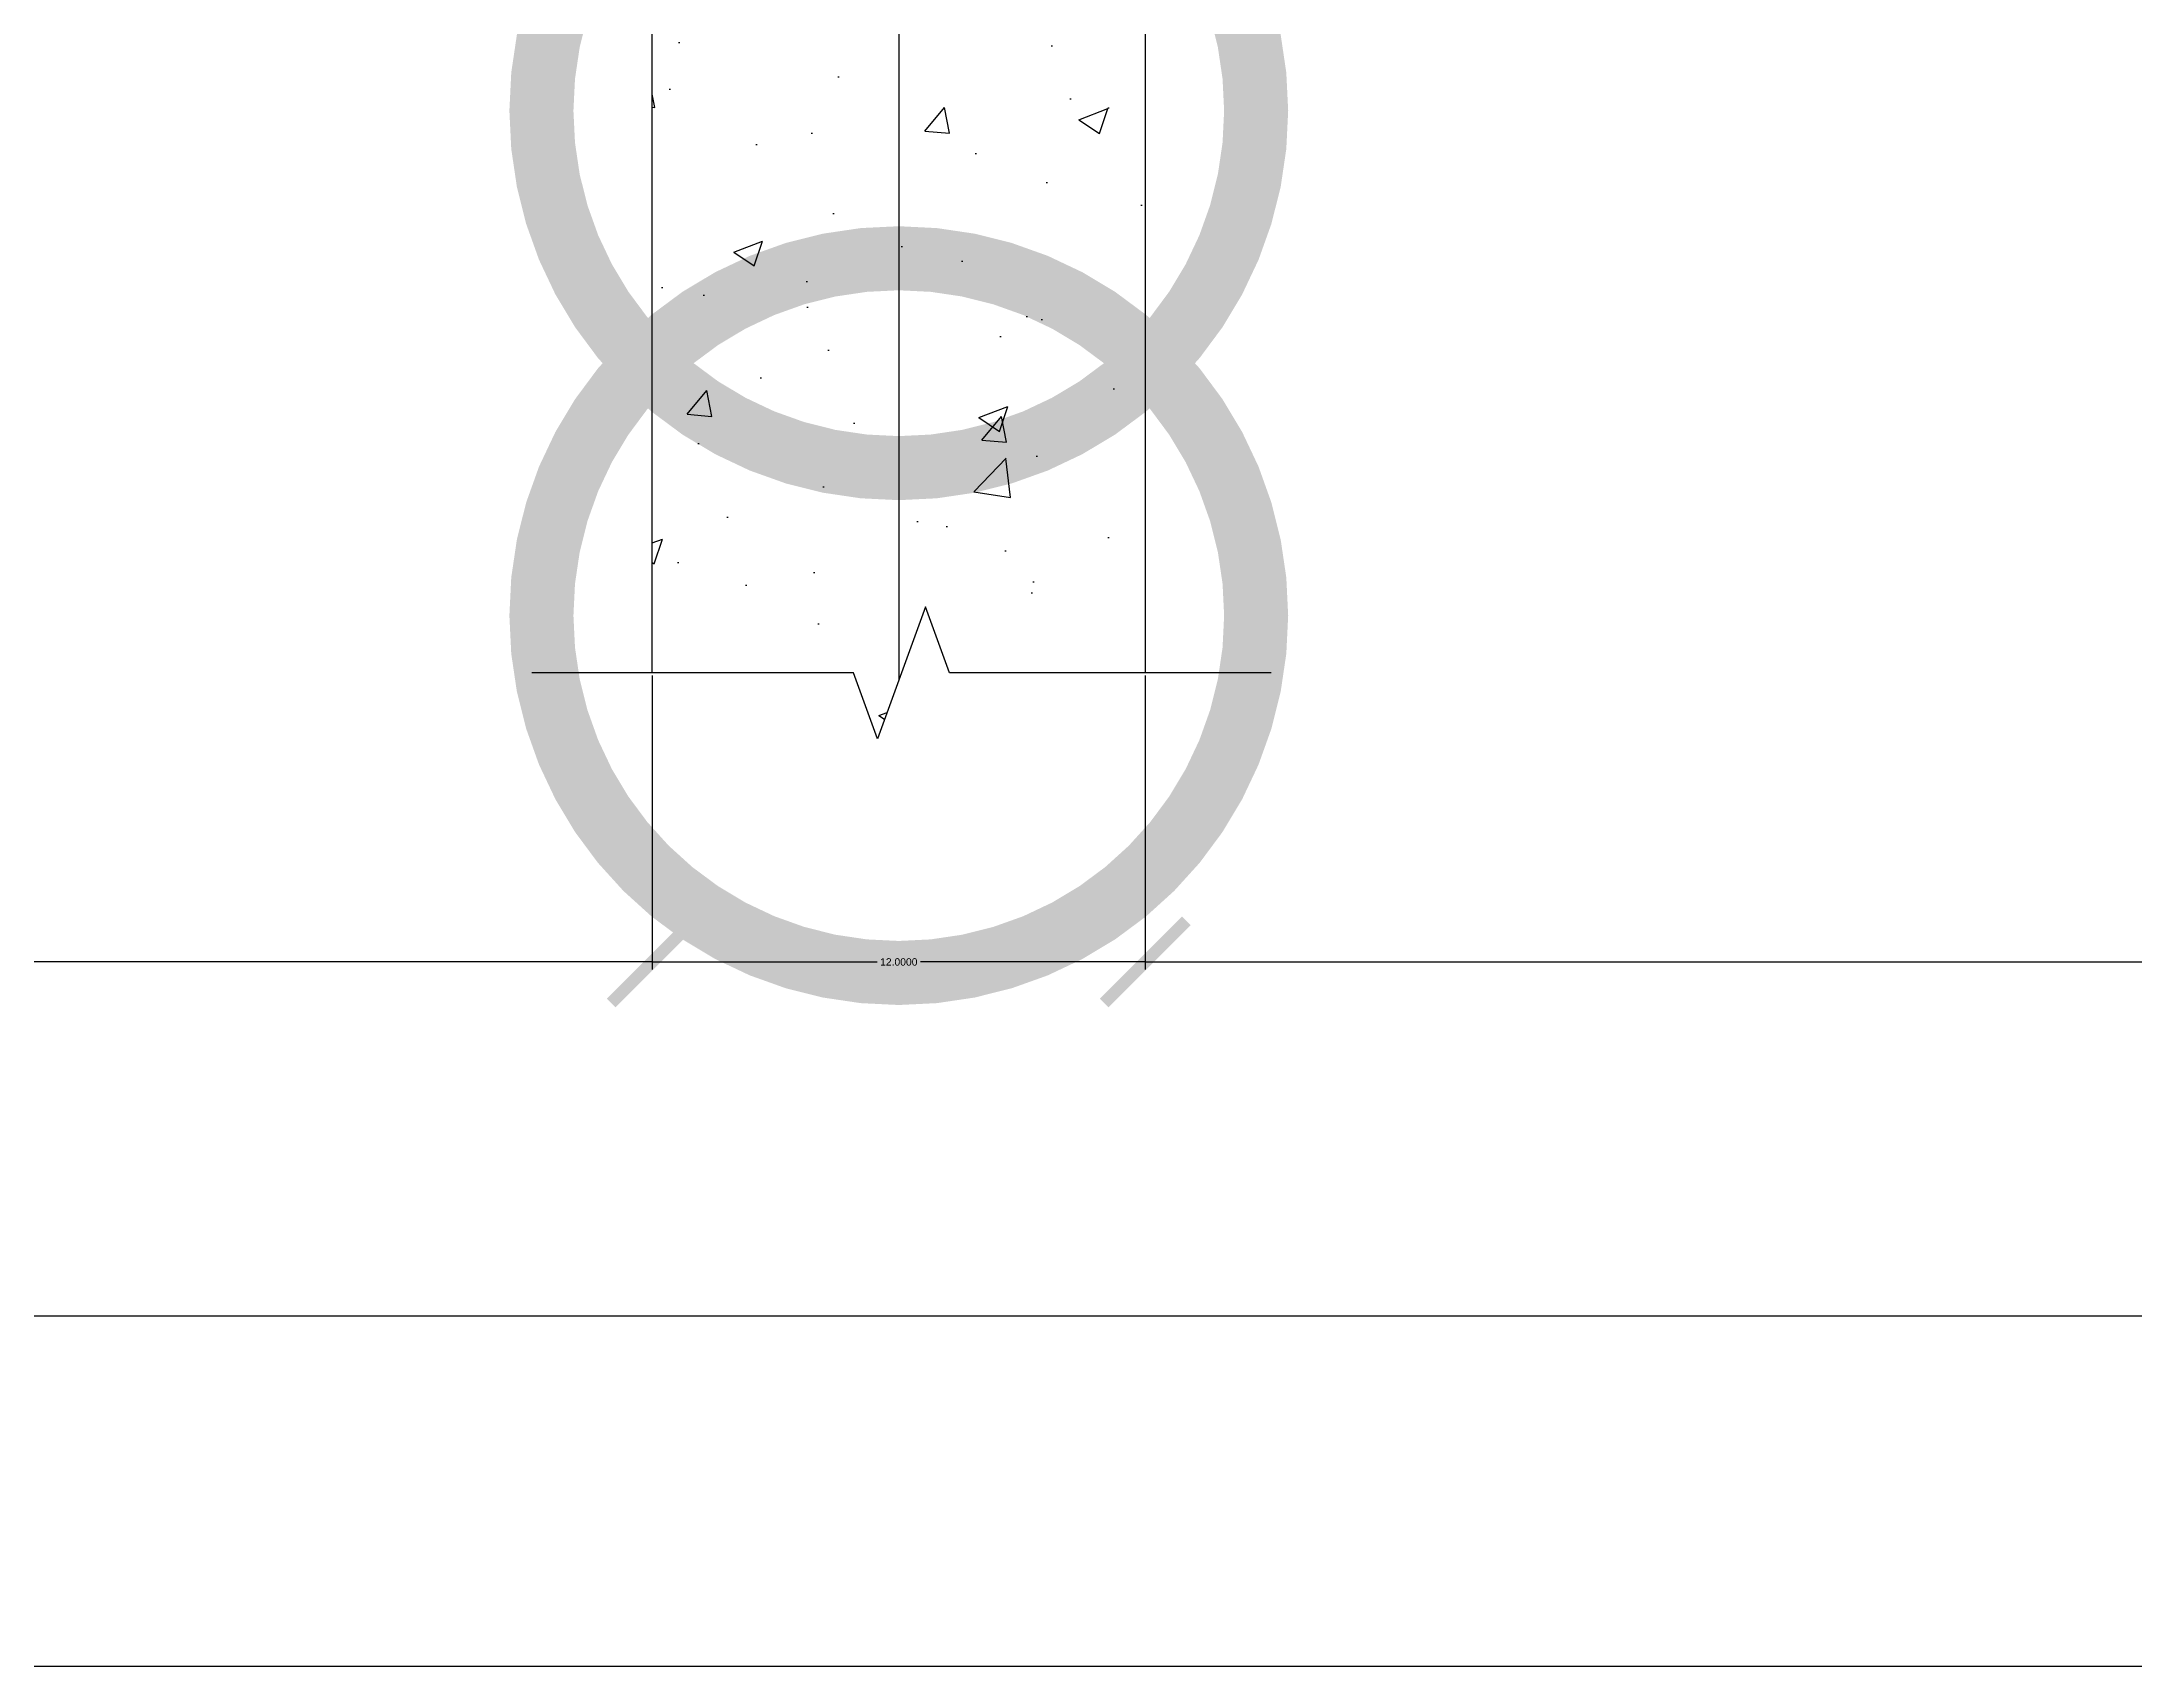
# Model space of a CAD drawing. Header units: inches. Extents: x 1 to 3312, y -950 to 1520.
# Drawn here: x 2517.2 to 2568.2, y 417.5 to 457 of the extents above; entities that cross this region are included whole.
import ezdxf

# ---------------------------------------------------------------- set-up
doc = ezdxf.new("R2010")
doc.units = ezdxf.units.IN
doc.header["$MEASUREMENT"] = 0
doc.styles.get("Standard").update_dxf_attribs({"font": 'arial.ttf'})
doc.dimstyles.get("Standard").update_dxf_attribs({"dimtxt": 0.18, "dimasz": 0.18, "dimexe": 0.18, "dimexo": 0.0625, "dimgap": 0.09, "dimtad": 0, "dimtih": 1, "dimtoh": 1, "dimdec": 4, "dimzin": 0, "dimdsep": 46, "dimtxsty": 'Standard', "dimcen": 0.09, "dimadec": 0, "dimazin": 0, "dimtfac": 1, "dimtdec": 4, "dimtofl": 0, "dimtmove": 0, "dimatfit": 3, "dimfxl": 1, "dimtolj": 1, "dimtzin": 0, "dimarcsym": 0})

# ---------------------------------------------------------------- blocks, each defined once
blk = doc.blocks.new('_ArchTick')
at = {"color": 0, "linetype": 'ByBlock', "const_width": 0.15}
blk.add_lwpolyline([(-0.5, -0.5), (0.5, 0.5)], dxfattribs=at)
blk = doc.blocks.new('*D81')
at = {"color": 0, "lineweight": -2, "ltscale": 0.5, "transparency": 16777216}
for p, q in [((2157.085, 443.922), (2157.085, 425.852)), ((2628.085, 443.922), (2628.085, 425.852)), ((2157.085, 426.032), (2393.453, 426.032)), ((2628.085, 426.032), (2394.667, 426.032))]:
    blk.add_line(p, q, dxfattribs=at)
at = {"layer": 'Defpoints', "color": 0, "ltscale": 0.5, "transparency": 16777216}
for p in [(2157.085, 443.985), (2628.085, 443.985), (2628.085, 426.032)]:
    blk.add_point(p, dxfattribs=at)
at = {"color": 0, "lineweight": -2, "ltscale": 0.5, "transparency": 16777216, "xscale": 2, "yscale": 2, "zscale": 2, "rotation": 180}
blk.add_blockref('_ArchTick', (2157.085, 426.032), dxfattribs=at)
at = {"color": 0, "lineweight": -2, "ltscale": 0.5, "transparency": 16777216, "xscale": 2, "yscale": 2, "zscale": 2}
blk.add_blockref('_ArchTick', (2628.085, 426.032), dxfattribs=at)
at = {"color": 0, "ltscale": 0.5, "transparency": 16777216, "insert": (2394.06, 426.032), "char_height": 0.18, "attachment_point": 5}
blk.add_mtext('\\A1;471.0000', dxfattribs=at)
blk = doc.blocks.new('*D83')
at = {"color": 0, "lineweight": -2, "ltscale": 0.5, "transparency": 16777216}
for p, q in [((2616.085, 446.049), (2616.085, 434.473)), ((2544.085, 441.628), (2544.085, 434.473)), ((2544.085, 434.653), (2579.552, 434.653)), ((2616.085, 434.653), (2580.617, 434.653))]:
    blk.add_line(p, q, dxfattribs=at)
at = {"layer": 'Defpoints', "color": 0, "ltscale": 0.5, "transparency": 16777216}
for p in [(2616.085, 446.111), (2544.085, 441.691), (2544.085, 434.653)]:
    blk.add_point(p, dxfattribs=at)
at = {"color": 0, "lineweight": -2, "ltscale": 0.5, "transparency": 16777216, "xscale": 2, "yscale": 2, "zscale": 2, "rotation": 180}
blk.add_blockref('_ArchTick', (2544.085, 434.653), dxfattribs=at)
at = {"color": 0, "lineweight": -2, "ltscale": 0.5, "transparency": 16777216, "xscale": 2, "yscale": 2, "zscale": 2}
blk.add_blockref('_ArchTick', (2616.085, 434.653), dxfattribs=at)
at = {"color": 0, "ltscale": 0.5, "transparency": 16777216, "insert": (2580.085, 434.653), "char_height": 0.18, "attachment_point": 5}
blk.add_mtext('\\A1;72.0000', dxfattribs=at)
blk = doc.blocks.new('*D84')
at = {"color": 0, "lineweight": -2, "ltscale": 0.5, "transparency": 16777216}
for p, q in [((2532.085, 441.628), (2532.085, 434.473)), ((2544.085, 441.628), (2544.085, 434.473)), ((2532.085, 434.653), (2537.56, 434.653)), ((2544.085, 434.653), (2538.61, 434.653))]:
    blk.add_line(p, q, dxfattribs=at)
at = {"layer": 'Defpoints', "color": 0, "ltscale": 0.5, "transparency": 16777216}
for p in [(2532.085, 441.691), (2544.085, 441.691), (2532.085, 434.653)]:
    blk.add_point(p, dxfattribs=at)
at = {"color": 0, "lineweight": -2, "ltscale": 0.5, "transparency": 16777216, "xscale": 2, "yscale": 2, "zscale": 2, "rotation": 180}
blk.add_blockref('_ArchTick', (2532.085, 434.653), dxfattribs=at)
at = {"color": 0, "lineweight": -2, "ltscale": 0.5, "transparency": 16777216, "xscale": 2, "yscale": 2, "zscale": 2}
blk.add_blockref('_ArchTick', (2544.085, 434.653), dxfattribs=at)
at = {"color": 0, "ltscale": 0.5, "transparency": 16777216, "insert": (2538.085, 434.653), "char_height": 0.18, "attachment_point": 5}
blk.add_mtext('\\A1;12.0000', dxfattribs=at)
blk = doc.blocks.new('*D85')
at = {"color": 0, "lineweight": -2, "ltscale": 0.5, "transparency": 16777216}
for p, q in [((2205.36, 447.676), (2205.36, 434.473)), ((2532.085, 441.628), (2532.085, 434.473)), ((2205.36, 434.653), (2368.119, 434.653)), ((2532.085, 434.653), (2369.326, 434.653))]:
    blk.add_line(p, q, dxfattribs=at)
at = {"layer": 'Defpoints', "color": 0, "ltscale": 0.5, "transparency": 16777216}
for p in [(2205.36, 447.738), (2532.085, 441.691), (2205.36, 434.653)]:
    blk.add_point(p, dxfattribs=at)
at = {"color": 0, "lineweight": -2, "ltscale": 0.5, "transparency": 16777216, "xscale": 2, "yscale": 2, "zscale": 2, "rotation": 180}
blk.add_blockref('_ArchTick', (2205.36, 434.653), dxfattribs=at)
at = {"color": 0, "lineweight": -2, "ltscale": 0.5, "transparency": 16777216, "xscale": 2, "yscale": 2, "zscale": 2}
blk.add_blockref('_ArchTick', (2532.085, 434.653), dxfattribs=at)
at = {"color": 0, "ltscale": 0.5, "transparency": 16777216, "insert": (2368.722, 434.653), "char_height": 0.18, "attachment_point": 5}
blk.add_mtext('\\A1;326.7253', dxfattribs=at)

msp = doc.modelspace()

# ---------------------------------------------------------------- hatches: boundary and pattern name
at = {"ltscale": 0.5, "transparency": 33554495}
h = msp.add_hatch(dxfattribs=at)
h.set_pattern_fill('AR-CONC', color=8)
h.set_pattern_definition([(50, (-12979.302, 4395.309), (7.1726018, -0.6275213), [0.75, -8.25]), (355, (-12979.302, 4395.309), (-1.3875133, 7.5219213), [0.6, -6.6]), (100.451444, (-12978.704, 4395.2565), (5.7850885, 6.8944), [0.637402, -7.011421]), (46.1842, (-12979.302, 4397.309), (10.6724133, -1.655193), [1.125, -12.375]), (96.635635, (-12978.412, 4397.171), (9.3466195, 9.741186), [0.9561034, -10.5171376]), (351.184164, (-12979.302, 4397.309), (9.3466195, 9.741186), [0.9, -9.9]), (21, (-12978.302, 4396.809), (5.9690705, -4.026189), [0.75, -8.25]), (326, (-12978.302, 4396.809), (2.4331533, 7.2515005), [0.6, -6.6]), (71.451445, (-12977.8044, 4396.473), (8.4022238, 3.2253115), [0.637402, -7.011421]), (37.5, (-12979.3018, 4395.3088), (0.12159855, 3.32893854), [0, -6.52, 0, -6.7, 0, -6.625]), (7.5, (-12979.3018, 4395.3088), (2.6306954, 3.9441171), [0, -3.82, 0, -6.37, 0, -2.525]), (327.5, (-12981.5318, 4395.3088), (5.33822436, -0.2255487), [0, -2.5, 0, -7.8, 0, -10.35]), (317.5, (-12982.532, 4395.309), (5.8318617, 1.0010498), [0, -3.25, 0, -5.18, 0, -7.35])])
h.paths.add_polyline_path([(2628.08488, 528.73819), (2616.08488, 528.73819), (2616.08488, 507.73819), (2601.08488, 507.73819, 0.41421356), (2598.08488, 504.73819), (2598.08488, 483.73819), (2562.08488, 483.73819), (2562.08488, 501.73819, 0.41421356), (2559.08488, 504.73819), (2544.08488, 504.73819), (2544.08488, 524.73819), (2532.08488, 524.73819), (2532.08488, 441.69072), (2536.98385, 441.69072), (2537.5678, 440.08632), (2538.08488, 441.50699), (2538.08488, 442.30404, -0.41421356), (2537.30544, 443.08348, -0.41421356), (2538.08488, 443.86292), (2538.08488, 454.59204, -0.41421356), (2537.30544, 455.37148, -0.41421356), (2538.08488, 456.15092), (2538.08488, 466.88004, -0.41421356), (2537.30544, 467.65948, -0.41421356), (2538.08488, 468.43892), (2538.08488, 479.16804, -0.41421356), (2537.30544, 479.94748, -0.41421356), (2538.08488, 480.72692), (2538.08488, 491.45604, -0.41421356), (2537.30544, 492.23548, -0.41421356), (2538.08488, 493.01492), (2538.08488, 503.74404, -0.41421356), (2537.30544, 504.52348, -0.41421356), (2538.08488, 505.30292), (2538.08488, 516.03204, -0.41421356), (2537.30544, 516.81148, -1), (2538.86432, 516.81148, -0.41421356), (2538.08488, 516.03204), (2538.08488, 505.30292, -0.41421356), (2538.86432, 504.52348, -0.41421356), (2538.08488, 503.74404), (2538.08488, 498.72494), (2553.50391, 498.72494, -0.41421356), (2554.28335, 499.50438, -1), (2554.28335, 497.9455), (2554.28335, 489.05228, -1), (2554.28335, 487.4934), (2554.28335, 479.28285, -0.41499098), (2555.06279, 478.50134), (2565.79191, 478.50134, -0.41499098), (2566.57135, 479.28285, -0.41499098), (2567.35079, 478.50134), (2578.07991, 478.50134, -0.4705562), (2579.00335, 479.26943, -0.4705562), (2579.92679, 478.50134), (2590.65591, 478.50134, -0.41499098), (2591.43535, 479.28285, -0.41499098), (2592.21479, 478.50134), (2602.94391, 478.50134, -0.41499098), (2603.72335, 479.28285), (2603.72335, 487.4934, -1), (2603.72335, 489.05228), (2603.72335, 497.9455, -1), (2603.72335, 499.50438, -0.41421356), (2604.50279, 498.72494), (2621.30544, 498.72494, -0.41421356), (2622.08488, 499.50438), (2622.08488, 510.2335, -0.41421356), (2621.30544, 511.01294, -0.41421356), (2622.08488, 511.79238), (2622.08488, 522.5215, -0.41421356), (2621.30544, 523.30094, -1), (2622.86432, 523.30094, -0.41421356), (2622.08488, 522.5215), (2622.08488, 511.79238, -0.41421356), (2622.86432, 511.01294, -0.41421356), (2622.08488, 510.2335), (2622.08488, 499.50438, -0.41421356), (2622.86432, 498.72494, -0.41421356), (2622.08488, 497.9455), (2622.08488, 487.21638, -0.41421356), (2622.86432, 486.43694, -0.41421356), (2622.08488, 485.6575), (2622.08488, 474.92838, -0.41421356), (2622.86432, 474.14894, -0.41421356), (2622.08488, 473.3695), (2622.08488, 462.64038, -0.41421356), (2622.86432, 461.86094, -0.41421356), (2622.08488, 461.0815), (2622.08488, 450.35238, -0.41421356), (2622.86432, 449.57294, -0.41421356), (2622.08488, 448.7935), (2622.08488, 441.50699), (2622.60196, 440.08632), (2623.18591, 441.69072), (2628.08488, 441.69072)])
h.paths.add_polyline_path([(2622.08488, 473.3695, -0.41421356), (2621.30544, 474.14894, -0.41421356), (2622.08488, 474.92838), (2622.08488, 485.6575, -0.41421356), (2621.30544, 486.43694, -0.41421356), (2622.08488, 487.21638), (2622.08488, 497.9455, -0.41421356), (2621.30544, 498.72494), (2604.50279, 498.72494, -0.41421356), (2603.72335, 497.9455), (2603.72335, 489.05228, -1), (2603.72335, 487.4934), (2603.72335, 479.28285, -1), (2603.72335, 477.72397, -0.41343657), (2602.94391, 478.50134), (2592.21479, 478.50134, -0.41343657), (2591.43535, 477.72397, -0.41343657), (2590.65591, 478.50134), (2579.92679, 478.50134, -0.46893665), (2579.00335, 477.73739, -0.46893665), (2578.07991, 478.50134), (2567.35079, 478.50134, -0.41343657), (2566.57135, 477.72397, -0.41343657), (2565.79191, 478.50134), (2555.06279, 478.50134, -0.41343657), (2554.28335, 477.72397, -1), (2554.28335, 479.28285), (2554.28335, 487.4934, -1), (2554.28335, 489.05228), (2554.28335, 497.9455, -0.41421356), (2553.50391, 498.72494), (2538.08488, 498.72494), (2538.08488, 493.01492, -0.41421356), (2538.86432, 492.23548, -0.41421356), (2538.08488, 491.45604), (2538.08488, 480.72692, -0.41421356), (2538.86432, 479.94748, -0.41421356), (2538.08488, 479.16804), (2538.08488, 468.43892, -0.41421356), (2538.86432, 467.65948, -0.41421356), (2538.08488, 466.88004), (2538.08488, 456.15092, -0.41421356), (2538.86432, 455.37148, -0.41421356), (2538.08488, 454.59204), (2538.08488, 443.86292, -0.45919808), (2538.85544, 442.96615), (2539.31966, 441.69072), (2544.08488, 441.69072), (2544.08488, 473.73819), (2616.08488, 473.73819), (2616.08488, 441.69072), (2620.85011, 441.69072), (2621.43406, 443.29511), (2622.08488, 441.50699), (2622.08488, 448.7935, -0.41421356), (2621.30544, 449.57294, -0.41421356), (2622.08488, 450.35238), (2622.08488, 461.0815, -0.41421356), (2621.30544, 461.86094, -0.41421356), (2622.08488, 462.64038)], flags=17)

# ---------------------------------------------------------------- linework, layer by layer
at = {"color": 251, "ltscale": 0.5, "true_color": 0x636466}
msp.add_line((2538.08488, 516.81148), (2538.08488, 441.50699), dxfattribs=at)
at = {"color": 7, "ltscale": 0.5}
msp.add_line((2544.08488, 473.73819), (2544.08488, 441.69072), dxfattribs=at)
at = {"color": 0, "ltscale": 0.5}
msp.add_line((2064.43778, 417.51294), (2820.87586, 417.51294), dxfattribs=at)
msp.add_lwpolyline([(2532.08488, 441.69072), (2532.08488, 524.73819), (2544.08488, 524.73819), (2544.08488, 504.73819), (2559.08488, 504.73819, -0.41421356), (2562.08488, 501.73819), (2562.08488, 483.73819), (2598.08488, 483.73819), (2598.08488, 504.73819, -0.41421356), (2601.08488, 507.73819), (2616.08488, 507.73819)], format="xyb", dxfattribs=at)
at = {"color": 251, "ltscale": 0.5, "true_color": 0x636466, "const_width": 17.3969}
for points in [[(2537.30544, 455.37148, -1), (2538.86432, 455.37148)], [(2538.86432, 455.37148, -1), (2537.30544, 455.37148)], [(2537.30544, 443.08348, -1), (2538.86432, 443.08348)], [(2538.86432, 443.08348, -1), (2537.30544, 443.08348)]]:
    msp.add_lwpolyline(points, format="xyb", dxfattribs=at)
at = {"linetype": 'Continuous'}
msp.add_lwpolyline([(2547.15175, 441.69072), (2539.31966, 441.69072), (2538.7357, 443.29511), (2537.5678, 440.08632), (2536.98385, 441.69072), (2529.15175, 441.69072)], dxfattribs=at)

# ---------------------------------------------------------------- dimensions: what is measured, and where the dimension line sits
at = {"color": 251, "ltscale": 0.5, "true_color": 0x636466}
for base, p1, p2, picture, middle in [((2205.359534, 434.653297), (2532.084881, 441.690719), (2205.359534, 447.738188), '*D85', (2368.722207, 434.653297)), ((2544.08488, 434.6533), (2616.08488, 446.1111), (2544.08488, 441.69072), '*D83', (2580.08488, 434.6533)), ((2532.08488, 434.6533), (2544.08488, 441.69072), (2532.08488, 441.69072), '*D84', (2538.08488, 434.6533))]:
    dim = msp.add_linear_dim(base=base, p1=p1, p2=p2, dimstyle='Standard', override={"dimasz": 2, "dimblk1": 'ArchTick', "dimblk2": 'ArchTick', "dimsah": 1}, dxfattribs=at)
    dim.commit()
    dim.dimension.update_dxf_attribs({"geometry": picture, "text_midpoint": middle})
at = {"color": 1, "ltscale": 0.5}
dim = msp.add_linear_dim(base=(2628.08488, 426.03249), p1=(2157.08488, 443.98454), p2=(2628.08488, 443.98454), dimstyle='Standard', override={"dimasz": 2, "dimblk1": 'ArchTick', "dimblk2": 'ArchTick', "dimsah": 1}, dxfattribs=at)
dim.commit()
dim.dimension.update_dxf_attribs({"geometry": '*D81', "text_midpoint": (2394.05976, 426.03249), "dimtype": 160})

doc.saveas('drawing.dxf')
